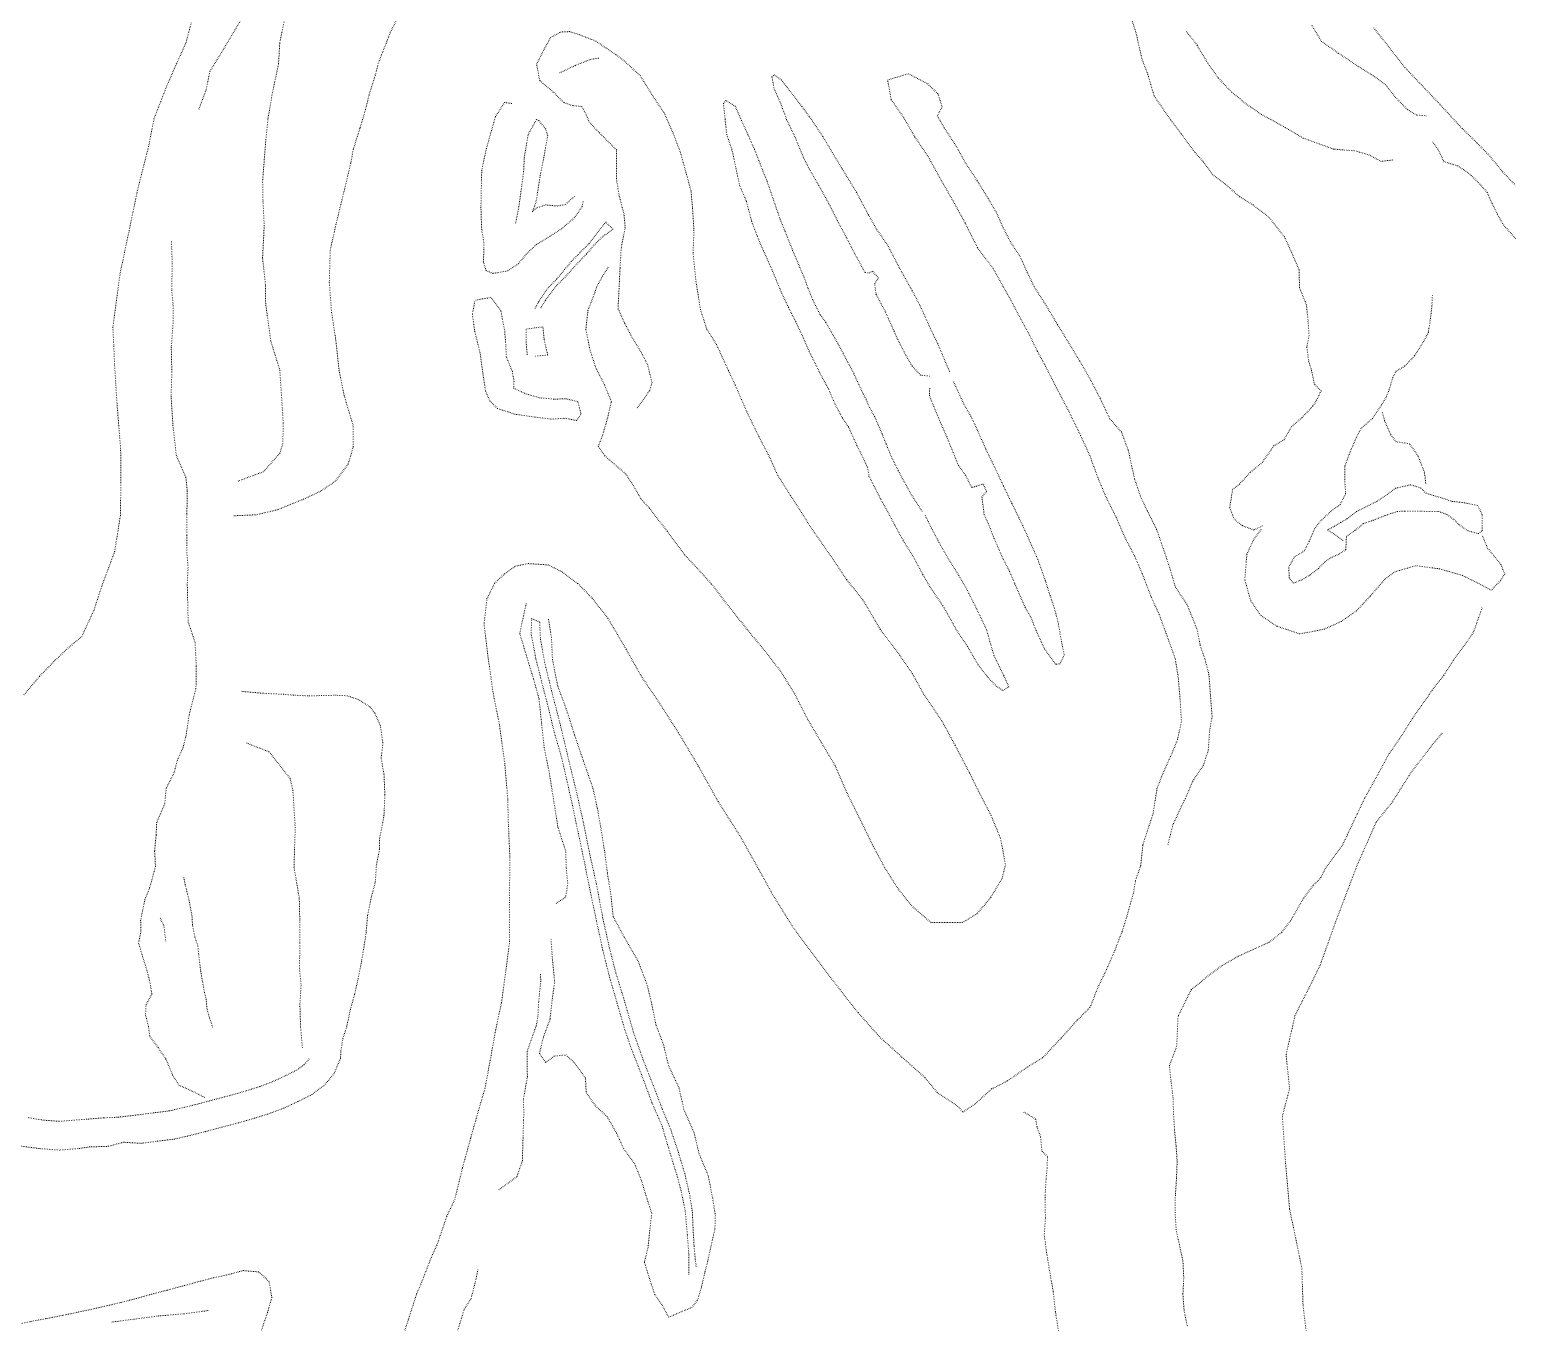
# Model space of a CAD drawing. Extents: x 682410 to 689460, y 7661803 to 7669124.
# Drawn here: x 687582.7 to 687893.5, y 7666285.2 to 7666556 of the extents above; entities that cross this region are included whole.
import ezdxf

# ---------------------------------------------------------------- set-up
doc = ezdxf.new("R2010")
doc.units = 0
doc.header["$MEASUREMENT"] = 0
doc.linetypes.add('DOT', pattern=[0.25, 0, -0.25])
doc.layers.add('02 TOE_Line', color=1, linetype='DOT', lineweight=20)

msp = doc.modelspace()

# ---------------------------------------------------------------- linework, layer by layer
at = {"layer": '02 TOE_Line'}
for points in [[(687618.13, 7666539.38, 4212.16), (687619.63, 7666543.42, 4211.82), (687620.46, 7666547.35, 4211.41), (687623.2, 7666551.77, 4210.81), (687624.26, 7666553.57, 4211.05), (687627.08, 7666558.35, 4210.58)], [(687659.4, 7666557.76, 4236.76), (687658.19, 7666555.37, 4236.57), (687657.5, 7666553.5, 4236.24), (687656.58, 7666551.25, 4236.03), (687655.71, 7666548.96, 4235.78), (687655.08, 7666546.44, 4235.55), (687654.45, 7666544.48, 4235.3), (687653.77, 7666542.32, 4235.07), (687653.23, 7666540.02, 4234.93), (687652.54, 7666537.59, 4234.62), (687651.87, 7666535.37, 4234.49), (687651.14, 7666533.13, 4234.27), (687650.47, 7666530.93, 4234.22), (687649.93, 7666527.99, 4233.66), (687648.96, 7666523.88, 4233.38), (687646.85, 7666515.24, 4232.52), (687645.65, 7666509.86, 4232.18), (687645.45, 7666503.15, 4231.64), (687645.92, 7666496.84, 4231.06), (687646.81, 7666491.02, 4230.31), (687647.5, 7666484.59, 4229.67), (687648.58, 7666479.3, 4229.12), (687650.48, 7666472.98, 4228.25), (687650.47, 7666468.62, 4227.39), (687649.39, 7666465.03, 4226.73), (687646.7, 7666461.42, 4225.94), (687643.64, 7666459.34, 4225.31), (687640.01, 7666457.66, 4224.68), (687634.57, 7666455.44, 4223.99), (687630.1, 7666454.4, 4223.43), (687625.35, 7666454.18, 4222.8)], [(687636.35, 7666559.59, 4220.17), (687635.07, 7666553.19, 4220.31), (687634.79, 7666548.7, 4220.08), (687633.5, 7666542.59, 4220.27), (687632.59, 7666537.3, 4220.38), (687632.16, 7666533.06, 4220.41), (687631.48, 7666524.39, 4220.6), (687631.56, 7666519.97, 4220.81), (687631.81, 7666515.06, 4220.7), (687631.47, 7666508.22, 4221.15), (687632.07, 7666502.56, 4221.41), (687632.12, 7666498.64, 4221.38), (687633.19, 7666490.77, 4222.55), (687635.09, 7666484.66, 4222.83), (687635.8, 7666473.6, 4222.85), (687635.72, 7666469.4, 4223.11), (687635.11, 7666467.32, 4223.13), (687631.65, 7666463.41, 4222.99), (687626.33, 7666461.46, 4222.87)], [(687840.95, 7666452.05, 4243.63), (687839.15, 7666451.21, 4243.42), (687836.7, 7666452.15, 4243.42), (687835.05, 7666453.49, 4243.41), (687834.11, 7666455.89, 4243.6), (687834.71, 7666459.67, 4242.69), (687836.16, 7666460.84, 4242.67), (687838.44, 7666463.31, 4242.63), (687840.89, 7666465.31, 4242.2), (687843.35, 7666468.83, 4242.19), (687845.49, 7666470.13, 4242.39), (687847.04, 7666472.82, 4242.3), (687849.28, 7666474.8, 4242.25), (687851.55, 7666477.19, 4241.83), (687852.32, 7666478.39, 4241.98), (687853.24, 7666480.39, 4242.19), (687851.86, 7666481.76, 4242.33), (687851.25, 7666484.64, 4242.42), (687850.66, 7666486.58, 4242.61), (687850.28, 7666489.53, 4242.62), (687850.74, 7666491.95, 4242.87), (687850.52, 7666494.93, 4242.7), (687850.19, 7666498.39, 4242.83), (687848.73, 7666501.95, 4242.98), (687848.66, 7666505.74, 4243.07), (687846.93, 7666509.69, 4243.39), (687845.56, 7666512.62, 4243.38), (687842.42, 7666516.64, 4243.5), (687839.01, 7666519.32, 4243.13), (687836.18, 7666521.05, 4243.21), (687833.11, 7666523.74, 4243.17), (687830.55, 7666525.64, 4243.36), (687828.57, 7666528.39, 4243.49), (687826.72, 7666530.4, 4243.49), (687823.94, 7666534.24, 4243.75), (687821.7, 7666537.18, 4243.66), (687820.52, 7666538.89, 4243.66), (687818.27, 7666542.15, 4243.6), (687816.95, 7666546.68, 4243.64), (687815.72, 7666549.9, 4243.58), (687814.49, 7666555.34, 4243.48), (687813.13, 7666559.51, 4243.53)], [(687581.48, 7666416.69, 4200.56), (687584.75, 7666420.56, 4200.19), (687587.86, 7666423.77, 4200.48), (687590.41, 7666426.21, 4200.49), (687593.59, 7666428.91, 4200.49), (687596.08, 7666434.29, 4200.52), (687597.95, 7666439.93, 4200.45), (687599.21, 7666443.31, 4200.59), (687600.48, 7666446.7, 4200.72), (687601.07, 7666450.45, 4200.72), (687601.67, 7666454.2, 4200.72), (687601.73, 7666457.65, 4200.7), (687601.8, 7666461.1, 4200.69), (687601.77, 7666464.66, 4200.74), (687601.73, 7666468.22, 4200.79), (687601.34, 7666473.06, 4200.76), (687600.95, 7666477.9, 4200.74), (687600.71, 7666481.81, 4200.7), (687600.47, 7666485.72, 4200.67), (687600.29, 7666489.7, 4200.62), (687600.11, 7666493.68, 4200.57), (687600.84, 7666499.24, 4200.53), (687601.58, 7666504.8, 4200.5), (687602.54, 7666509.36, 4200.59), (687603.51, 7666513.93, 4200.69), (687604.33, 7666517.92, 4200.7), (687605.14, 7666521.92, 4200.71), (687606.36, 7666526.73, 4200.74), (687607.59, 7666531.55, 4200.77), (687608.71, 7666537.36, 4200.86), (687610.13, 7666540.99, 4200.96), (687611.54, 7666544.62, 4201.06), (687613.48, 7666548.97, 4201.09), (687615.43, 7666553.31, 4201.11), (687616.51, 7666557.43, 4201.01)], [(687709.99, 7666476.79, 4234.45), (687712.55, 7666480.38, 4237.49), (687713.07, 7666482.05, 4238.73), (687712.16, 7666485.79, 4239.33), (687710.89, 7666488.29, 4239.42), (687708.86, 7666491.62, 4238.63), (687707.33, 7666494.57, 4237.79), (687705.95, 7666497.55, 4236.97), (687706.17, 7666501.81, 4237.24), (687706.37, 7666506.2, 4237.58), (687706.62, 7666510.3, 4237.6), (687707.44, 7666514.61, 4237.68), (687707.2, 7666517.36, 4237.82), (687706.16, 7666521.35, 4237.28), (687705.62, 7666524.8, 4237.43), (687705.6, 7666530.85, 4237.45), (687702.09, 7666534.39, 4237.38), (687699.93, 7666536.63, 4236.64), (687699.25, 7666538.28, 4236.61), (687698.38, 7666539.93, 4236.44), (687696.42, 7666540.13, 4236.37), (687694.56, 7666540.78, 4236.29), (687692.38, 7666542.97, 4236.59), (687689.53, 7666545.38, 4236.56), (687688.88, 7666548.77, 4236.46), (687690.46, 7666551.91, 4237.21), (687691.8, 7666554.36, 4238), (687693.9, 7666555.53, 4238.58), (687695.75, 7666555.62, 4239.09), (687697.79, 7666554.99, 4239.77), (687701.31, 7666553.62, 4240.44), (687705.57, 7666550.76, 4241.04), (687707.49, 7666549.27, 4241.57), (687710.58, 7666546.41, 4242.03), (687713.33, 7666541.98, 4242.25), (687715.61, 7666538.58, 4242.48), (687717.55, 7666534.2, 4242.64), (687719.04, 7666530.27, 4242.81), (687720.19, 7666526.07, 4242.8), (687721.24, 7666522.24, 4243.05), (687721.56, 7666518.61, 4243.15), (687721.86, 7666513.98, 4243.29), (687721.66, 7666509.28, 4243.49), (687722.27, 7666503.37, 4243.52), (687723.21, 7666497.4, 4243.39), (687724.55, 7666493.31, 4243.45), (687726.55, 7666490.12, 4243.41), (687729.1, 7666484.57, 4243.27), (687730.54, 7666481.49, 4243.31), (687732.93, 7666475.96, 4243.31), (687735.44, 7666470.8, 4243.32), (687737.68, 7666466.5, 4243.28), (687739.41, 7666462.66, 4243.42), (687742.12, 7666458.39, 4243.47), (687743.61, 7666456.1, 4243.62), (687746.42, 7666451.64, 4243.61), (687748.41, 7666448.81, 4243.9), (687751.07, 7666444.96, 4243.94), (687753.87, 7666440.77, 4244.05), (687757.26, 7666436.56, 4244.09), (687760.9, 7666430.37, 4244.27), (687764.98, 7666424.97, 4244.26), (687767.62, 7666421.12, 4244.24), (687769.98, 7666416.85, 4244.18), (687773.83, 7666411.16, 4243.99), (687776.6, 7666406.06, 4243.77), (687779.62, 7666400.28, 4243.39), (687781.78, 7666395.91, 4243.1), (687784.11, 7666391.39, 4242.9), (687786.09, 7666386.6, 4242.56), (687787.13, 7666381.09, 4242.16), (687786.44, 7666378.27, 4241.94), (687784.06, 7666374.25, 4241.41), (687781.17, 7666370.82, 4240.89), (687778.18, 7666369.02, 4240.39), (687774.76, 7666368.96, 4239.97), (687771.46, 7666369.02, 4239.12), (687767.49, 7666372.46, 4238.5), (687764.69, 7666375.95, 4237.92), (687761.82, 7666380.47, 4237.47), (687759.41, 7666385, 4237.1), (687756.79, 7666390.34, 4236.61), (687753.87, 7666396.23, 4235.93), (687751.42, 7666401.87, 4235.4), (687748.54, 7666406.72, 4234.92), (687745.71, 7666411.5, 4234.37), (687742.86, 7666417.06, 4233.94), (687739.9, 7666421.8, 4233.47), (687736.44, 7666426.21, 4232.93), (687733.02, 7666430.36, 4232.35), (687729.27, 7666435.07, 4231.87), (687725.49, 7666439.95, 4230.65), (687722.91, 7666442.8, 4230.56), (687719.85, 7666446.07, 4230.24), (687716.23, 7666450.97, 4229.86), (687712.53, 7666455.77, 4229.53), (687710.71, 7666457.79, 4229.53), (687710.23, 7666458.66, 4229.36), (687708.81, 7666461.08, 4229.33), (687707.48, 7666463.06, 4229.3), (687705.9, 7666464.37, 4229.09), (687703.08, 7666466.85, 4229.29), (687701.81, 7666468.73, 4229.56), (687702.75, 7666471.2, 4229.92), (687703.7, 7666474.47, 4230.07), (687704.55, 7666478.14, 4230.23), (687703.1, 7666481.64, 4230.32), (687701.37, 7666485.02, 4230.4), (687700.12, 7666488.72, 4230.56), (687699.21, 7666493.24, 4230.66), (687699.64, 7666497.19, 4230.93), (687701.12, 7666501.01, 4233.38), (687701.49, 7666502.19, 4233.6), (687702.72, 7666504.39, 4234.57), (687704, 7666506.47, 4235.44)], [(687868.27, 7666528.73, 4259.09), (687865.81, 7666528.43, 4256.75), (687863.35, 7666529.77, 4255.7), (687861.68, 7666530.28, 4254.12), (687860.34, 7666530.65, 4253.41), (687857.79, 7666530.83, 4252.69), (687855.89, 7666531.01, 4252.11), (687853.29, 7666531.93, 4251.54), (687849.49, 7666533.33, 4250.77), (687845.74, 7666535.51, 4250.54), (687843.28, 7666536.9, 4250.35), (687840.49, 7666538.4, 4250.05), (687837.09, 7666540.85, 4250.09), (687834.48, 7666542.97, 4250.16), (687831.71, 7666545.91, 4249.95), (687829.51, 7666549.03, 4249.95), (687827.26, 7666552.75, 4250.3), (687825.04, 7666555.68, 4250.5)], [(687875.29, 7666537.99, 4260.84), (687873.29, 7666538.13, 4260.67), (687871.35, 7666539.29, 4260.37), (687869.16, 7666541.51, 4260.2), (687866.74, 7666544.48, 4259.49), (687864.2, 7666546.37, 4259.17), (687861.02, 7666548.34, 4258.81), (687856.86, 7666551.13, 4258.62), (687853.37, 7666553.55, 4258.79), (687851.34, 7666556.87, 4258.41)], [(687864.28, 7666556.43, 4258.09), (687870.82, 7666548.11, 4259.18), (687878.22, 7666540.31, 4260.14), (687882.8, 7666535.33, 4260.7), (687885.99, 7666532.26, 4261.16), (687888.37, 7666529.78, 4261.5), (687891.29, 7666526.27, 4261.99), (687893.95, 7666523.46, 4262.43)], [(687701.9, 7666550.09, 4241.47), (687700, 7666549.74, 4240.98), (687696.97, 7666548.52, 4240.22), (687693.57, 7666546.91, 4240.02)], [(687659.63, 7666278.6, 4209.7), (687662, 7666285.72, 4210.6), (687663.75, 7666291.21, 4211.19), (687664.64, 7666293.22, 4211.33), (687666.91, 7666299.06, 4211.86), (687668, 7666301.38, 4212.05), (687670.07, 7666307.45, 4212.79), (687671.73, 7666310.95, 4213.03), (687673.36, 7666317.6, 4213.82), (687675.07, 7666323.83, 4214.38), (687676.6, 7666329.22, 4214.94), (687677.54, 7666332.45, 4214.99), (687678.07, 7666334.16, 4215.12), (687679.33, 7666341.08, 4215.8), (687680.32, 7666346.53, 4216.32), (687681.53, 7666352.18, 4216.91), (687682.46, 7666359.03, 4217.46), (687683.23, 7666365.04, 4217.99), (687683.19, 7666373.15, 4218.82), (687683.29, 7666382.7, 4219.63), (687682.98, 7666389.16, 4220.27), (687682.84, 7666394.86, 4220.87), (687682.21, 7666402.29, 4221.37), (687681.1, 7666410.38, 4222.29), (687679.73, 7666417.38, 4223.08), (687678.71, 7666424.6, 4223.91), (687677.87, 7666431.49, 4224.6), (687678.49, 7666436.79, 4225.27), (687680.09, 7666440.06, 4225.91), (687682.2, 7666442.07, 4226.2), (687684.43, 7666443.61, 4226.79), (687687.13, 7666444.18, 4227.28), (687691.3, 7666443.9, 4227.87), (687694.32, 7666442.39, 4228.22), (687697.53, 7666439.98, 4228.53), (687700.51, 7666436.94, 4228.93), (687703.86, 7666432.68, 4229.42), (687707.67, 7666426.18, 4230.18), (687710.78, 7666420.64, 4230.63), (687714.73, 7666414.8, 4231.34), (687718.59, 7666408.77, 4232.15), (687722.77, 7666401.76, 4232.97), (687726.91, 7666394.33, 4233.79), (687731.6, 7666386.97, 4234.63), (687735.42, 7666380.14, 4235.23), (687738.47, 7666374.62, 4235.75), (687742.54, 7666368.1, 4236.34), (687747.96, 7666360.8, 4237.13), (687752.46, 7666354.86, 4237.74), (687756.29, 7666350.05, 4238.44), (687760.7, 7666345.07, 4239.13), (687765.43, 7666340.79, 4239.59), (687770.31, 7666336.44, 4240.28), (687772.8, 7666333.38, 4241.08), (687777.09, 7666330.53, 4241.31), (687778.22, 7666329.28, 4241.54), (687780.77, 7666330.98, 4241.54), (687784.24, 7666334.13, 4241.57), (687787.57, 7666335.82, 4241.43), (687791.82, 7666338.78, 4241.75), (687794.88, 7666340.62, 4241.76), (687798.82, 7666344.79, 4241.9), (687802.25, 7666348.62, 4242.03), (687804.87, 7666351.23, 4242.16), (687806.5, 7666355.43, 4242.46), (687807.99, 7666358.45, 4242.46), (687809.88, 7666362.74, 4242.73), (687811.55, 7666367.05, 4242.81), (687812.57, 7666370.3, 4242.91), (687813.93, 7666375.13, 4243.25), (687814.37, 7666377.77, 4243.1), (687815.46, 7666380.89, 4243.11), (687815.93, 7666385.27, 4243.49), (687817.23, 7666389.32, 4243.46), (687818.04, 7666391.74, 4243.6), (687818.87, 7666396.96, 4243.95), (687819.84, 7666399.56, 4243.93), (687821.95, 7666404.31, 4243.89), (687823.2, 7666407.36, 4243.98), (687823.98, 7666411.14, 4243.92), (687823.78, 7666414.9, 4244.02), (687823.34, 7666420.21, 4244), (687822.71, 7666424.2, 4243.85), (687820.68, 7666429.86, 4243.82), (687819.33, 7666433.52, 4243.85), (687817.65, 7666437.19, 4243.84), (687815.79, 7666442.06, 4243.68), (687814.16, 7666445.78, 4243.72), (687812.2, 7666449.58, 4243.57), (687810.3, 7666453.93, 4243.47), (687808.29, 7666457.92, 4243.45), (687806.61, 7666461.84, 4243.42), (687804.81, 7666466.77, 4243.32), (687802.87, 7666471.01, 4243.3), (687800.37, 7666476.11, 4243.15), (687797.95, 7666480.75, 4243.17), (687795.54, 7666485.49, 4243.05), (687793.75, 7666488.75, 4243.16), (687792.09, 7666492.19, 4242.9), (687789.94, 7666496.13, 4243.03), (687788.32, 7666499.24, 4243.03), (687786.65, 7666502.21, 4243.06), (687784.51, 7666506.06, 4242.87), (687781.24, 7666510.4, 4242.81), (687778.65, 7666515.57, 4242.7), (687776.14, 7666520.16, 4242.77), (687773.54, 7666524.69, 4242.58), (687770.96, 7666529.39, 4242.74), (687768.14, 7666533.57, 4242.74), (687765.83, 7666537.53, 4242.62), (687765.85, 7666537.55, 4242.58), (687763.2, 7666541.34, 4242.51), (687762.42, 7666545.47, 4242.57), (687766.79, 7666546.8, 4242.72), (687770.83, 7666544.68, 4242.74), (687772.99, 7666542.57, 4242.69), (687773.85, 7666539.91, 4242.72), (687772.85, 7666538, 4242.68), (687774.3, 7666535.44, 4242.7), (687776.8, 7666531.64, 4242.63), (687778.81, 7666528.01, 4242.76), (687781.21, 7666524.39, 4242.68), (687783.5, 7666520.66, 4242.74), (687785.26, 7666517.66, 4242.69), (687786.66, 7666514.5, 4242.63), (687788.27, 7666511.4, 4242.57), (687790.19, 7666508.5, 4242.6), (687791.67, 7666505.23, 4242.64), (687793.14, 7666502.2, 4242.58), (687795.63, 7666498.26, 4242.45), (687798.06, 7666494.21, 4242.42), (687800.79, 7666489.75, 4242.53), (687802.71, 7666486.57, 4242.7), (687804.81, 7666482.93, 4242.57), (687806.96, 7666478.77, 4242.63), (687809.03, 7666474.45, 4242.67), (687811.43, 7666471.73, 4242.65), (687812.86, 7666467.9, 4242.7), (687814.18, 7666461.87, 4242.83), (687815.45, 7666458.2, 4242.78), (687816.86, 7666455.19, 4242.87), (687818.79, 7666451.34, 4242.9), (687820.3, 7666447.02, 4243.07), (687821.62, 7666443.06, 4243.14), (687822.73, 7666439.25, 4243.17), (687825.22, 7666435.52, 4243.22), (687827.3, 7666430.3, 4243.39), (687827.92, 7666427.03, 4243.66), (687828.94, 7666424.11, 4243.87), (687829.76, 7666420.91, 4243.96), (687830.07, 7666416.65, 4243.73), (687830.42, 7666412.13, 4244.27), (687829.89, 7666409.15, 4244.29), (687829.61, 7666405, 4244.32), (687828.58, 7666401.89, 4244.52), (687826.37, 7666398.61, 4244.49), (687824.8, 7666394.88, 4244.58), (687824.55, 7666394.53, 4244.65), (687822.22, 7666389.5, 4244.97), (687821.17, 7666385.34, 4245.35)], [(687771.22, 7666483.44, 4246.79), (687769.34, 7666483.66, 4246.9), (687767.55, 7666485.58, 4246.86), (687766.2, 7666487.92, 4246.92), (687764.56, 7666491.09, 4246.73), (687763.79, 7666492.86, 4246.93), (687761.89, 7666497.07, 4246.69), (687760, 7666500.61, 4246.53), (687759.72, 7666502.85, 4246.78), (687760.54, 7666503.97, 4246.54), (687759.27, 7666505.43, 4246.53), (687758.59, 7666505.06, 4246.64), (687757.71, 7666505.14, 4246.54), (687755.56, 7666509.06, 4246.09), (687753.78, 7666512.54, 4245.82), (687751.93, 7666515.97, 4245.36), (687750.12, 7666519.61, 4244.99), (687748.01, 7666523.39, 4244.68), (687746.02, 7666526.85, 4244.31), (687744.84, 7666529.15, 4244.18), (687742.98, 7666533.66, 4243.61), (687741.28, 7666537.17, 4243.26), (687739.86, 7666540.99, 4242.75), (687738.69, 7666543.55, 4242.66), (687738.17, 7666546.18, 4242.51), (687738.68, 7666546.56, 4242.35), (687740.18, 7666545.49, 4242.55), (687741.4, 7666543.9, 4242.68), (687744.5, 7666539.91, 4242.53), (687746.08, 7666537.77, 4242.67), (687748.85, 7666533.65, 4242.61), (687751.06, 7666529.93, 4242.65), (687752.93, 7666526.84, 4242.77), (687755.91, 7666521.97, 4242.79), (687758.44, 7666517.18, 4242.74), (687760.19, 7666514.12, 4242.82), (687762.4, 7666510.96, 4242.93), (687764.93, 7666506.08, 4242.92), (687767.59, 7666501.31, 4242.96), (687769.21, 7666498.29, 4243), (687771.52, 7666493.13, 4242.93), (687772.95, 7666490.21, 4243.07), (687775.53, 7666484.12, 4242.9)], [(687698.67, 7666520.12, 4236.81), (687698.42, 7666518.97, 4236.74), (687696.84, 7666516.65, 4236.21), (687694.14, 7666514.34, 4235.26), (687691.64, 7666512.72, 4234.3), (687688.76, 7666510.96, 4233.32), (687686.72, 7666509, 4232.6), (687685.02, 7666506.93, 4231.98), (687682.73, 7666505.47, 4231.21), (687679.71, 7666504.96, 4231.52), (687678.28, 7666505.6, 4231.75), (687677.72, 7666507.49, 4231.95), (687677.86, 7666510.02, 4232.08), (687677.79, 7666511.71, 4232.58), (687677.35, 7666514.46, 4232.91), (687677.22, 7666518.81, 4233.39), (687677.34, 7666524.67, 4233.92), (687677.39, 7666526.59, 4234.38), (687678.37, 7666531.14, 4234.84), (687680.25, 7666537.79, 4235.56), (687682.18, 7666540.78, 4235.83), (687683.81, 7666540.52, 4236.21)], [(687769.65, 7666455.11, 4246.7), (687767.23, 7666458.91, 4246.77), (687764.63, 7666463.69, 4246.92), (687763.24, 7666466.51, 4246.96), (687762.1, 7666469.27, 4246.86), (687761.27, 7666471.38, 4246.81), (687759.7, 7666474.99, 4247), (687758.38, 7666477.41, 4246.96), (687757.91, 7666478.62, 4247.02), (687757.29, 7666479.73, 4246.87), (687755.33, 7666484.04, 4246.96), (687753.09, 7666488.24, 4247.02), (687751.97, 7666490.35, 4246.84), (687749.46, 7666494.75, 4246.98), (687748.29, 7666496.31, 4246.83), (687746.71, 7666499.49, 4246.71), (687745.71, 7666502.02, 4246.4), (687744.89, 7666504.22, 4245.94), (687742.53, 7666509.79, 4245.75), (687740.91, 7666513.87, 4245.48), (687739.89, 7666516.35, 4245.12), (687738.8, 7666519.55, 4244.88), (687737.16, 7666524.32, 4244.54), (687736.48, 7666525.97, 4244.03), (687734.51, 7666531.01, 4243.68), (687733.14, 7666534.09, 4243.31), (687731.79, 7666537.01, 4242.92), (687730.52, 7666539.97, 4242.59), (687728.55, 7666541.18, 4242.42), (687728.04, 7666540.58, 4242.39), (687728.38, 7666537.27, 4242.36), (687728.72, 7666534.06, 4242.47), (687729.82, 7666530.88, 4242.57), (687730.65, 7666526.98, 4242.64), (687731.39, 7666523.49, 4242.68), (687732.83, 7666520.09, 4242.75), (687733.96, 7666515.84, 4242.85), (687735.14, 7666512.69, 4242.96), (687736.42, 7666509.71, 4242.81), (687738.21, 7666505.73, 4242.99), (687740.24, 7666500.82, 4243.17), (687741.67, 7666497.81, 4243.15), (687743.2, 7666494.81, 4243.15), (687744.67, 7666491.65, 4243.21), (687746.02, 7666488.59, 4243.19), (687748.32, 7666483.94, 4243.32), (687750.11, 7666480.64, 4243.54), (687751.43, 7666477.56, 4243.42), (687752.99, 7666474.62, 4243.43), (687754.24, 7666472.77, 4243.47), (687756, 7666468.94, 4243.53), (687758.24, 7666464.32, 4243.74), (687758.53, 7666462.51, 4243.54), (687761.02, 7666457.59, 4243.71), (687762.53, 7666454.91, 4243.71), (687763.95, 7666452.22, 4243.79), (687765.72, 7666448.95, 4243.86), (687767.43, 7666446.27, 4243.76), (687769.84, 7666441.85, 4243.99), (687771.37, 7666439.17, 4243.86), (687774.03, 7666435.31, 4243.96), (687775.26, 7666433.16, 4243.89), (687776.74, 7666430.46, 4243.77), (687779.18, 7666426.8, 4243.88), (687781.41, 7666422.94, 4244.05), (687783.28, 7666420.54, 4243.82), (687785.19, 7666418.51, 4243.68), (687786.57, 7666417.58, 4243.54), (687787.83, 7666418.36, 4243.79), (687786.77, 7666420.72, 4244.02), (687784.72, 7666424.91, 4244.46), (687784.07, 7666427.12, 4244.55), (687783.16, 7666430.36, 4244.76), (687780.9, 7666435.06, 4245.36), (687779.02, 7666438.79, 4245.71), (687777.37, 7666441.65, 4245.94), (687774.96, 7666445.5, 4246.34), (687772.94, 7666449.06, 4246.64), (687771.62, 7666451.61, 4246.76), (687770.98, 7666452.91, 4246.7), (687770.3, 7666454.24, 4246.74)], [(687684.49, 7666515.52, 4235.76), (687685.12, 7666518.6, 4236.01), (687685.8, 7666523.51, 4236.21), (687686.16, 7666526.26, 4236.41), (687686.31, 7666529.29, 4236.59), (687687.11, 7666534.04, 4236.63), (687688.84, 7666537.18, 4236.66), (687689.35, 7666536.98, 4236.8), (687690.76, 7666535.25, 4236.85), (687691.21, 7666533.86, 4236.94), (687690.4, 7666529.3, 4236.79), (687689.58, 7666525.09, 4236.83), (687688.78, 7666519.97, 4236.45), (687688, 7666517.9, 4236.52), (687688.75, 7666518.63, 4236.47), (687690.78, 7666519.33, 4236.37), (687693.2, 7666519.08, 4236.61), (687694.94, 7666519.42, 4236.59), (687696.8, 7666521.09, 4236.79)], [(687876.64, 7666532.54, 4260.81), (687877.82, 7666530.83, 4260.81), (687878.97, 7666528.39, 4260.79), (687880.66, 7666527.87, 4261.42), (687881.88, 7666527.5, 4262.23), (687883.27, 7666526.58, 4263.56), (687884.71, 7666525.5, 4263.76), (687886.85, 7666523.33, 4263.88), (687888.08, 7666521.92, 4264.09), (687889.07, 7666519.63, 4264.69), (687890.24, 7666517.29, 4264.86), (687891.46, 7666515.13, 4264.98), (687894.03, 7666512.25, 4264.6)], [(687689.76, 7666497.75, 4230.13), (687690.75, 7666499.36, 4230.34), (687693.05, 7666502.4, 4231.21), (687695.22, 7666504.59, 4232.22), (687697.07, 7666506.66, 4233.26), (687699.35, 7666509.05, 4234.26), (687700.88, 7666510.86, 4234.85), (687702.81, 7666512.78, 4235.37), (687703.67, 7666513.32, 4235.49), (687704.84, 7666514.23, 4235.48), (687703.38, 7666515.74, 4235.83), (687701.21, 7666512.99, 4235.31), (687699.85, 7666511.19, 4234.8), (687697.92, 7666509.27, 4234.1), (687696.16, 7666507.45, 4233.36), (687694.76, 7666505.8, 4232.46), (687693.08, 7666503.75, 4231.46), (687691.13, 7666501.74, 4230.74), (687689.28, 7666498.96, 4230.2), (687688.47, 7666497.5, 4229.98)], [(687612.36, 7666511.75, 4211.66), (687612.55, 7666507.13, 4211.2), (687612.43, 7666501.41, 4211.17), (687612.76, 7666497.98, 4211.52), (687612.71, 7666494.5, 4211.22), (687612.34, 7666489.44, 4211.15), (687612.46, 7666484.23, 4211.18), (687612.3, 7666479.17, 4210.99), (687612.69, 7666473.1, 4211.08), (687613.39, 7666466.86, 4211), (687615.4, 7666462.26, 4211.47), (687615.69, 7666459.26, 4211.19), (687615.61, 7666454.54, 4211.16), (687615.62, 7666450.1, 4211.06), (687615.62, 7666446.25, 4211), (687615.86, 7666443.46, 4211.07), (687615.69, 7666439.91, 4210.91), (687615.78, 7666436.1, 4211.05), (687615.88, 7666431.94, 4211), (687617.32, 7666427.72, 4211.21), (687617.58, 7666422.66, 4211.11), (687617.51, 7666418.06, 4211.29), (687616.07, 7666412.43, 4211.14), (687615.37, 7666407.8, 4211.27), (687614.8, 7666405.63, 4211.36), (687613.61, 7666403, 4211.17), (687612.95, 7666400.4, 4211.38), (687611.27, 7666397.06, 4211.21), (687610.96, 7666393.84, 4211.5), (687609.28, 7666389.93, 4211.29), (687609.16, 7666387.25, 4211.19), (687608.85, 7666383.92, 4211.23), (687609.03, 7666380.72, 4211.32), (687608.4, 7666378.36, 4211.34), (687607.8, 7666376.22, 4211.13), (687606.81, 7666373.78, 4211.05), (687606.35, 7666371.62, 4211.02), (687605.92, 7666369.38, 4210.82), (687605.96, 7666367.06, 4210.83), (687605.5, 7666364.68, 4210.71), (687606.29, 7666361.97, 4210.8), (687607.27, 7666358.86, 4210.81), (687607.77, 7666356.91, 4210.59), (687608.29, 7666354.02, 4211.07), (687607.05, 7666351.76, 4210.87), (687606.94, 7666349.61, 4210.79), (687607.58, 7666347.14, 4210.64), (687607.84, 7666345.08, 4210.66), (687609.58, 7666342.79, 4210.58), (687611.22, 7666340.37, 4210.76), (687612.63, 7666336.99, 4211.28), (687613.95, 7666334.91, 4211.97), (687616.72, 7666333.64, 4211.71), (687619.43, 7666332.29, 4211.94)], [(687675.91, 7666499.05, 4231.18), (687675.43, 7666496.38, 4231.08), (687675.91, 7666492.85, 4230.62), (687677.04, 7666488.36, 4230.15), (687677.64, 7666483.9, 4229.71), (687678.2, 7666480.29, 4229.32), (687679.12, 7666478.22, 4229.23), (687680.69, 7666476.67, 4229), (687684.27, 7666475.49, 4229.08), (687688.66, 7666474.84, 4229.27), (687692.07, 7666474.44, 4229.4), (687694.78, 7666474.62, 4229.56), (687697.26, 7666474.14, 4229.81), (687698.19, 7666475.52, 4229.96), (687697.52, 7666478.12, 4229.93), (687695.05, 7666478.69, 4229.51), (687692.44, 7666478.63, 4229.57), (687689.6, 7666478.9, 4229.54), (687686.72, 7666479.71, 4229.5), (687684.09, 7666480.89, 4229.51), (687684.16, 7666482.27, 4229.65), (687683.81, 7666484.4, 4229.92), (687682.52, 7666487.54, 4230.15), (687682.45, 7666489.69, 4230.46), (687682.18, 7666493.15, 4230.65), (687681.38, 7666497.18, 4230.92), (687679.32, 7666499.94, 4231.25), (687676.16, 7666499.36, 4231.23)], [(687876.57, 7666500.35, 4256.48), (687876.47, 7666498.01, 4255.78), (687876.13, 7666495.19, 4255.29), (687875.73, 7666492.6, 4254.21), (687874.79, 7666490.77, 4253.47), (687872.82, 7666487.68, 4251.24), (687870.75, 7666485.51, 4249.26), (687868.99, 7666484.5, 4248.12), (687868.27, 7666483.15, 4246.9), (687867.52, 7666480.6, 4245.49), (687866.86, 7666478.99, 4244.64), (687865.81, 7666477.26, 4243.87), (687864, 7666474.56, 4243.35), (687861.62, 7666472.47, 4243.11), (687860.81, 7666470.92, 4242.74), (687859.53, 7666468.07, 4242.04), (687858.26, 7666464.64, 4241.83), (687858.21, 7666461.45, 4241.19), (687858.4, 7666458.84, 4241.02), (687857.23, 7666456.51, 4241.02), (687855.3, 7666455.11, 4241.38), (687853.24, 7666453.19, 4242.11), (687851.93, 7666451.54, 4242), (687850.74, 7666448.79, 4241.35), (687849.74, 7666446.8, 4241.04), (687847.68, 7666445.61, 4241.56), (687846.51, 7666443.48, 4241.58), (687846.56, 7666441.16, 4241.58), (687847.45, 7666440.08, 4241.53), (687849.31, 7666440.82, 4241.45), (687850.97, 7666441.8, 4240.89), (687852.69, 7666443.16, 4240.79), (687854.1, 7666444.56, 4240.77), (687855.27, 7666445.4, 4240.82), (687857.13, 7666446.22, 4241.44), (687858.43, 7666447.07, 4241.69), (687858.57, 7666449.84, 4240.6), (687860.4, 7666451.15, 4240.62), (687862.11, 7666452.55, 4240.67), (687864.26, 7666453.29, 4240.79), (687866.78, 7666454.28, 4240.78), (687869.27, 7666455.11, 4240.85), (687870.93, 7666455.15, 4240.98), (687874.21, 7666455.15, 4241.18), (687876.24, 7666455.08, 4241.43), (687877.89, 7666455.09, 4241.66), (687879.77, 7666454.41, 4241.94), (687881.07, 7666453.41, 4242.4), (687882.23, 7666452.27, 4243.17), (687884.04, 7666451.03, 4243.92), (687886.22, 7666450.45, 4244.47), (687886.99, 7666451.07, 4244.59), (687887, 7666454.42, 4244.6), (687886.1, 7666456.33, 4244.51), (687883.01, 7666456.97, 4243.29), (687880.71, 7666457.2, 4242.35), (687878.61, 7666457.91, 4241.9), (687876.83, 7666458.41, 4241.63), (687875.25, 7666458.92, 4241.49), (687874.01, 7666460.08, 4241.52), (687872.04, 7666460.67, 4241.35), (687868.85, 7666459.97, 4240.98), (687867.16, 7666458.67, 4240.83), (687864.89, 7666457.18, 4240.96), (687862.98, 7666456.24, 4240.84), (687860.71, 7666455.09, 4240.81), (687858.68, 7666453.53, 4240.74), (687857.35, 7666452.81, 4240.79), (687856.09, 7666452.02, 4240.74), (687854.61, 7666451.22, 4240.96), (687856.07, 7666450.33, 4240.72), (687857.94, 7666448.93, 4240.78)], [(687686.92, 7666487.92, 4227.25), (687686.67, 7666490.76, 4227.32), (687686.68, 7666493.27, 4227.63), (687688.51, 7666493.55, 4227.59), (687690.19, 7666493.76, 4227.71), (687690.46, 7666491.18, 4227.49), (687691.2, 7666487.85, 4227.44), (687688.45, 7666487.63, 4227.32)], [(687776.25, 7666482.27, 4242.95), (687776.97, 7666480.73, 4243.21), (687778.4, 7666477.56, 4243.26), (687779.96, 7666474.89, 4243.3), (687781.25, 7666472.14, 4243.24), (687783.04, 7666468.08, 4243.21), (687785, 7666464.06, 4243.11), (687786.73, 7666460.38, 4243.17), (687788.47, 7666456.77, 4243.18), (687789.92, 7666453.79, 4243.26), (687790.74, 7666452.12, 4243.48), (687792.9, 7666447.32, 4243.38), (687794.03, 7666444.71, 4243.48), (687795.5, 7666440.55, 4243.38), (687796.5, 7666437.42, 4243.47), (687797.38, 7666434.78, 4243.56), (687798.19, 7666431.75, 4243.66), (687798.85, 7666427.89, 4243.66), (687799.45, 7666425.11, 4243.84), (687798.57, 7666423.19, 4243.82), (687797.67, 7666423.06, 4243.9), (687795.33, 7666426.27, 4244.03), (687793.53, 7666430.14, 4244.24), (687792.53, 7666432.77, 4244.63), (687791.23, 7666435.02, 4245.03), (687789.09, 7666439.9, 4245.39), (687787.86, 7666442.82, 4245.64), (687786.6, 7666445.22, 4245.95), (687784.71, 7666449.51, 4246.19), (687783.69, 7666452.17, 4246.38), (687782.67, 7666454.42, 4246.65), (687782.19, 7666458.07, 4246.85), (687783.17, 7666459.31, 4246.73), (687782.44, 7666460.83, 4246.67), (687781.01, 7666460.37, 4246.83), (687780.06, 7666460.1, 4246.84), (687778.77, 7666462.69, 4246.88), (687777.24, 7666464.8, 4246.96), (687774.84, 7666470.73, 4246.79), (687773.47, 7666473.81, 4246.83), (687771.98, 7666477.4, 4246.77), (687771.18, 7666479.4, 4246.95), (687771.27, 7666481.09, 4246.83)], [(687875.21, 7666460.85, 4242.08), (687874.91, 7666463.32, 4243.01), (687873.55, 7666466.76, 4243.81), (687871.78, 7666469.27, 4244.2), (687869, 7666469.69, 4243.99), (687867.86, 7666471.14, 4244.51), (687866.55, 7666474.11, 4244.34), (687866.07, 7666476.04, 4243.71)], [(687887.08, 7666449.95, 4244.88), (687888.15, 7666447.37, 4246.41), (687889.32, 7666445.98, 4247.08), (687890.94, 7666443.95, 4247.65), (687891.73, 7666441.98, 4248.15), (687890.82, 7666440.6, 4247.41), (687888.91, 7666438.58, 4246.29), (687886.42, 7666439.94, 4245.87), (687882.88, 7666441.7, 4245.73), (687878.05, 7666443.07, 4245.42), (687873.1, 7666443.73, 4245.45), (687868.8, 7666442.48, 4245.21), (687866.64, 7666440.91, 4245.63), (687863.56, 7666437.38, 4245.25), (687860.71, 7666434.29, 4245.19), (687857.51, 7666432.07, 4245.31), (687853.93, 7666430.43, 4245.94), (687848.78, 7666429.45, 4244.98), (687843.97, 7666431.07, 4244.79), (687840.52, 7666433.39, 4244.39), (687838.46, 7666436.51, 4244.12), (687837.27, 7666440.81, 4243.99), (687837.7, 7666446.14, 4244.26), (687839.16, 7666449.31, 4243.47), (687840.79, 7666451.42, 4243.47)], [(687692.97, 7666373, 4219.7), (687694.97, 7666374.3, 4219.89), (687695.41, 7666377.09, 4220.17), (687695.1, 7666380.43, 4220.58), (687694.99, 7666383.92, 4221.14), (687693.35, 7666388.99, 4221.55), (687692.51, 7666394.26, 4221.87), (687691.52, 7666400.46, 4222.4), (687690.48, 7666405.64, 4222.85), (687689.92, 7666410.76, 4223.46), (687689.4, 7666415.81, 4224.04), (687688.21, 7666420.11, 4224.47), (687686.51, 7666425.68, 4225.18), (687685.36, 7666429.54, 4225.38), (687686.74, 7666436, 4226.09)], [(687886.99, 7666434.9, 4245.21), (687885.13, 7666429.65, 4244.99), (687880.93, 7666423.85, 4245.13), (687878.96, 7666420.76, 4245.05), (687876.53, 7666417.65, 4244.98), (687872.4, 7666411.72, 4244.8), (687869.6, 7666407.32, 4244.98), (687867.54, 7666404.39, 4244.97), (687865.02, 7666399.77, 4244.95), (687862.39, 7666395.01, 4244.91), (687860.79, 7666391.65, 4244.97), (687858.77, 7666387.37, 4245.25), (687857.72, 7666385.18, 4245.35), (687854.18, 7666380.38, 4245.77), (687853.21, 7666378.39, 4245.98), (687851.61, 7666376.73, 4245.95), (687849.52, 7666373.98, 4246.18), (687846.81, 7666369.27, 4246.22), (687844.95, 7666366.87, 4246.44), (687842.36, 7666364.86, 4246.51), (687835.71, 7666361.81, 4246.79), (687832.39, 7666359.88, 4246.55), (687829.58, 7666357.81, 4246.68), (687827.78, 7666356.3, 4246.72), (687826.03, 7666354.89, 4246.71), (687823.28, 7666349.32, 4247.01), (687822.99, 7666343, 4247.41), (687821.47, 7666338.98, 4247.86), (687821.83, 7666335.62, 4248.06), (687822.23, 7666332.26, 4248.26), (687822.35, 7666328.77, 4248.48), (687822.56, 7666325.38, 4248.68), (687822.88, 7666322.1, 4248.86), (687823.1, 7666319.04, 4249.01), (687822.96, 7666315.41, 4249.26), (687822.72, 7666311.81, 4249.5), (687822.65, 7666308.25, 4249.8), (687822.89, 7666304.67, 4250.09), (687823.61, 7666301.25, 4250.37), (687824.31, 7666297.96, 4250.61), (687824.48, 7666294.47, 4250.85), (687824.3, 7666291.02, 4251.07), (687824.55, 7666287.65, 4251.31), (687825.27, 7666284.3, 4251.55)], [(687720.77, 7666295.25, 4205.92), (687720.78, 7666299.54, 4206.69), (687720.47, 7666303.54, 4207.39), (687720.03, 7666308.57, 4208.08), (687719.16, 7666312.75, 4208.99), (687718.26, 7666316.19, 4209.6), (687716.52, 7666321.75, 4210.78), (687715.21, 7666326.27, 4211.93), (687713.05, 7666331.24, 4212.75), (687711, 7666336.76, 4213.79), (687708.82, 7666342.32, 4214.79), (687707.35, 7666346.56, 4215.47), (687705.77, 7666352.03, 4216.45), (687704.06, 7666357.97, 4217.32), (687702.71, 7666363.35, 4218.1), (687701.41, 7666369.39, 4218.75), (687700.13, 7666375.58, 4219.3), (687698.96, 7666381.41, 4219.96), (687697.63, 7666387.63, 4220.58), (687696.42, 7666393.45, 4221.03), (687695.27, 7666398.54, 4221.42), (687694.16, 7666403.4, 4222.02), (687692.59, 7666408.86, 4222.38), (687691.37, 7666413.88, 4222.68), (687690.14, 7666418.64, 4223.07), (687688.75, 7666424.19, 4223.29), (687687.75, 7666429.38, 4223.64), (687687.83, 7666432.67, 4224.07), (687689.53, 7666431.93, 4223.68), (687689.7, 7666428.31, 4223.63), (687690.57, 7666423.47, 4223.35), (687692.03, 7666417.49, 4222.84), (687693.89, 7666410.3, 4222.44), (687695.59, 7666403.12, 4221.91), (687697.25, 7666396.29, 4221.24), (687698.67, 7666390.03, 4220.84), (687700.02, 7666383.33, 4220.05), (687701.44, 7666376.96, 4219.42), (687702.75, 7666369.93, 4218.65), (687704.16, 7666363.61, 4217.88), (687705.5, 7666358.39, 4217.25), (687707.37, 7666352.27, 4216.28), (687709.16, 7666346.04, 4215.29), (687711.15, 7666340.38, 4214.58), (687713.31, 7666334.89, 4213.34), (687715.26, 7666329.81, 4212.36), (687717.02, 7666325.52, 4211.47), (687718.59, 7666320.84, 4210.46), (687719.91, 7666316.43, 4209.5), (687720.9, 7666312.22, 4208.68), (687721.5, 7666308.64, 4208.03), (687721.68, 7666304.8, 4207.39), (687721.88, 7666301.14, 4206.79), (687722.14, 7666298.32, 4206.22), (687722.36, 7666296.68, 4205.91)], [(687691.91, 7666365.43, 4218.95), (687692.22, 7666361.01, 4218.46), (687692.67, 7666356.58, 4218.04), (687692.14, 7666352.74, 4217.46), (687691.7, 7666348.71, 4217.33), (687690.32, 7666345.01, 4216.64), (687689.47, 7666341.54, 4216.54), (687690.78, 7666339.69, 4216.26), (687692.57, 7666341, 4216.33), (687695.03, 7666341.24, 4216.12), (687696.74, 7666339.63, 4215.77), (687699.12, 7666336.42, 4215.28), (687699.27, 7666333.34, 4215.24), (687701.25, 7666330.55, 4214.58), (687703.67, 7666328.31, 4213.86), (687705.65, 7666324.85, 4213.07), (687707.13, 7666321.56, 4212.59), (687709.41, 7666318.49, 4211.66), (687710.87, 7666314.86, 4210.97), (687712.08, 7666310.92, 4210.01), (687713.01, 7666308.03, 4209.35), (687712.6, 7666304.51, 4208.58), (687712.25, 7666301.02, 4207.7), (687711.47, 7666297.79, 4207.12), (687712.3, 7666295.12, 4206.63), (687713.64, 7666291.05, 4205.62), (687715.21, 7666288.81, 4204.88), (687716.55, 7666286.3, 4203.75), (687721.38, 7666288.35, 4204.52), (687722.6, 7666289.86, 4205.06), (687723.44, 7666292.61, 4205.71), (687724.18, 7666295.88, 4206.38), (687724.76, 7666298.05, 4206.75), (687725.44, 7666301.24, 4207.18), (687726.24, 7666304.79, 4207.95), (687726.34, 7666307.62, 4208.35), (687725.76, 7666311.31, 4209.08), (687724.86, 7666315.91, 4209.91), (687722.94, 7666320.5, 4210.81), (687721.9, 7666324.91, 4211.81), (687719.76, 7666329.74, 4212.77), (687718.75, 7666334.25, 4213.58), (687716.54, 7666339.01, 4214.63), (687715.45, 7666343.44, 4215.39), (687713.86, 7666347.63, 4216.06), (687712.92, 7666352.37, 4216.98), (687711.98, 7666356.14, 4217.3), (687710.1, 7666361.01, 4218.05), (687707.18, 7666366.03, 4219.07), (687704.93, 7666370.2, 4219.79), (687704.5, 7666374.43, 4220.04), (687703.71, 7666379.4, 4220.59), (687703.17, 7666383.67, 4220.84), (687702.31, 7666388.97, 4221.63), (687701.6, 7666392.97, 4221.89), (687700.7, 7666397.08, 4222.12), (687698.71, 7666402.8, 4222.67), (687696.81, 7666408.33, 4223.16), (687695.08, 7666413.76, 4223.56), (687693.3, 7666418.54, 4224.23), (687692.2, 7666424.08, 4224.82), (687692.01, 7666428.6, 4225.54), (687691.35, 7666432.68, 4225.89)], [(687627.14, 7666417.4, 4223.68), (687631.56, 7666417, 4223.75), (687635.82, 7666416.79, 4223.86), (687638.02, 7666416.61, 4224.08), (687641.28, 7666416.45, 4223.94), (687643.81, 7666416.53, 4223.88), (687646.79, 7666416.59, 4223.67), (687649.19, 7666416.49, 4223.48), (687651.51, 7666415.71, 4223.2), (687654.01, 7666414.12, 4222.98), (687655.01, 7666412.83, 4222.77), (687656.16, 7666410.2, 4222.43), (687656.68, 7666406.44, 4222.04), (687656.31, 7666403.41, 4221.6), (687656.91, 7666400.05, 4221.3), (687657.09, 7666395.66, 4220.95), (687656.91, 7666391.37, 4220.65), (687656, 7666386.56, 4219.87), (687655.95, 7666384.3, 4219.62), (687655.31, 7666380.86, 4219.22), (687655.09, 7666377.48, 4218.88), (687654.24, 7666374.19, 4218.44), (687653.47, 7666370.49, 4217.94), (687653.16, 7666366.84, 4217.78), (687652.58, 7666363.05, 4217.25), (687652.2, 7666360.79, 4217.03), (687651.49, 7666357.19, 4216.54), (687650.75, 7666353.96, 4216.13), (687649.88, 7666350.82, 4215.84), (687649.09, 7666347.12, 4215.6), (687648.29, 7666344.61, 4215.43), (687647.88, 7666342.08, 4215.27), (687647.79, 7666340.46, 4215.17), (687646.45, 7666337.33, 4214.75), (687644.41, 7666334.88, 4214.38), (687641.83, 7666332.95, 4214.03), (687638.84, 7666331.46, 4213.65), (687635.82, 7666330.06, 4213.35), (687632.89, 7666328.96, 4213.1), (687629.83, 7666327.99, 4212.81), (687626.48, 7666327.03, 4212.51), (687622.94, 7666326.1, 4212.18), (687619.44, 7666325.17, 4211.88), (687616.12, 7666324.33, 4211.59), (687612.99, 7666323.61, 4211.35), (687609.4, 7666323.16, 4211.2), (687606, 7666322.72, 4211.05), (687602.3, 7666322.95, 4210.71), (687599.18, 7666322.1, 4210.56), (687595.25, 7666321.97, 4210.34), (687593.06, 7666321.65, 4210.16), (687588.94, 7666321.31, 4209.92), (687584.84, 7666321.61, 4209.8), (687580.91, 7666322.12, 4209.68)], [(687878.64, 7666408.68, 4246.87), (687876.36, 7666405.98, 4247.02), (687871.71, 7666399.81, 4247.3), (687868.21, 7666394.27, 4248.12), (687864.79, 7666389.99, 4248.07), (687860.83, 7666381.04, 4248.99), (687856.32, 7666369.17, 4249.79), (687853.04, 7666359.99, 4249.73), (687850.71, 7666355.24, 4249.37), (687847.81, 7666349.56, 4250.78), (687845.92, 7666341.32, 4250.45), (687846.66, 7666334.14, 4250.66), (687845.14, 7666328.44, 4251.05), (687845.82, 7666318.54, 4251.32), (687846.66, 7666308.92, 4252.54), (687849.22, 7666296.64, 4253.24), (687849.47, 7666288.82, 4253.46), (687850.78, 7666278.02, 4254.62)], [(687628.13, 7666406.59, 4221.21), (687632.82, 7666404.74, 4221.05), (687637.26, 7666399.14, 4220.36), (687637.82, 7666396.65, 4218.67), (687638.31, 7666388.89, 4217.93), (687638.05, 7666380.57, 4217.14), (687639.16, 7666374.13, 4216.73), (687639.26, 7666369.35, 4216.34), (687639.29, 7666364.61, 4215.92), (687639.2, 7666359.42, 4215.56), (687639.54, 7666355.86, 4215.19), (687639.29, 7666351.78, 4214.79), (687639.43, 7666347.08, 4214.37), (687639.82, 7666342.7, 4214.09)], [(687621, 7666347.06, 4215.29), (687620.36, 7666348.97, 4215.05), (687619.8, 7666351, 4215.13), (687619.65, 7666352.92, 4215.19), (687619.32, 7666354.26, 4215.33), (687618.9, 7666356.52, 4215.51), (687618.5, 7666358.8, 4215.74), (687618.07, 7666362.46, 4215.97), (687617.89, 7666364.18, 4216.16), (687617.26, 7666365.98, 4216.29), (687616.78, 7666368.51, 4216.62), (687616.68, 7666370.37, 4216.8), (687615.96, 7666374.07, 4217.19), (687615.27, 7666376.91, 4217.42), (687614.97, 7666378.41, 4217.52)], [(687610.01, 7666369.89, 4216.43), (687610.8, 7666368.3, 4216.32), (687611.22, 7666364.83, 4216.31)], [(687680.95, 7666312.97, 4216.77), (687684.76, 7666315.74, 4217.33), (687685.9, 7666319.08, 4217.19), (687686.16, 7666327.71, 4215.91), (687686.19, 7666328.74, 4216.33), (687686.15, 7666332.09, 4217.27), (687686.95, 7666336.67, 4217.38), (687686.88, 7666341.91, 4218.01), (687688.83, 7666347.42, 4218.16), (687689.17, 7666349.35, 4218.39), (687689.32, 7666352.34, 4219.27), (687689.74, 7666356.65, 4219.92), (687689.73, 7666358.34, 4219.93)], [(687582.35, 7666328.11, 4210.04), (687585.45, 7666327.58, 4209.89), (687588.92, 7666327.33, 4210), (687592.38, 7666327.61, 4210.12), (687594.61, 7666327.77, 4210.27), (687598.28, 7666328.07, 4210.45), (687601.31, 7666328.2, 4210.59), (687605.8, 7666328.75, 4210.81), (687608.65, 7666329.11, 4210.96), (687611.94, 7666329.52, 4211.37), (687614.71, 7666330.17, 4211.47), (687617.94, 7666330.97, 4211.65), (687621.4, 7666331.9, 4212.57), (687624.76, 7666332.78, 4213.83), (687628.1, 7666333.74, 4214.69), (687630.93, 7666334.63, 4215.37), (687633.5, 7666335.6, 4216.11), (687636.24, 7666336.87, 4216.07), (687638.67, 7666338.09, 4216.12), (687640.26, 7666339.27, 4216.09), (687641.28, 7666340.5, 4215.78)], [(687798.23, 7666283.51, 4251.72), (687797.58, 7666287.47, 4251.4), (687797.09, 7666291.92, 4251.13), (687796.36, 7666296.01, 4251), (687795.66, 7666300.4, 4250.84), (687795.26, 7666303.45, 4250.77), (687795.49, 7666307.11, 4250.46), (687795.43, 7666311.99, 4250.05), (687795.63, 7666315.27, 4249.91), (687795.88, 7666317.65, 4249.74), (687795.91, 7666319.98, 4249.73), (687794.76, 7666321.08, 4250.15), (687794.48, 7666324.08, 4249.33), (687793.71, 7666326.24, 4248.98), (687793.45, 7666327.81, 4248.88), (687791.98, 7666328.69, 4248.92), (687790.92, 7666329.28, 4249.02)], [(687630.57, 7666281.59, 4209.29), (687632.51, 7666287.32, 4209.79), (687633.41, 7666290.45, 4210.21), (687632.84, 7666293.76, 4210.82), (687630.67, 7666295.78, 4211.21), (687627.37, 7666296.06, 4211.29), (687624.3, 7666295.22, 4211.13), (687620.88, 7666294.48, 4210.98), (687617.85, 7666293.69, 4210.8), (687614.64, 7666292.81, 4210.59), (687611.37, 7666291.93, 4210.39), (687608.17, 7666291.1, 4210.22), (687605, 7666290.21, 4210.02), (687601.83, 7666289.4, 4209.86), (687598.77, 7666288.67, 4209.69), (687595.69, 7666287.96, 4209.48), (687592.57, 7666287.31, 4209.29), (687589.61, 7666286.7, 4209.12), (687585.98, 7666285.97, 4208.85), (687582.97, 7666285.42, 4208.57), (687579.96, 7666284.82, 4208.31)], [(687652.12, 7666235.31, 4207.75), (687653.41, 7666243.4, 4208.8), (687655.65, 7666248.08, 4209.29), (687657.55, 7666251.8, 4209.15), (687660.04, 7666256.99, 4209.41), (687661.52, 7666260.31, 4210.06), (687663.17, 7666263.77, 4210.09), (687664.83, 7666267.71, 4210.72), (687665.48, 7666270.54, 4210.97), (687668.09, 7666275.24, 4211.15), (687670.29, 7666278.62, 4211.03), (687671.67, 7666281.24, 4211.15), (687673.71, 7666287.95, 4211.75), (687675.14, 7666290.19, 4211.89), (687675.98, 7666293.41, 4212.89), (687676.59, 7666296.4, 4214.18)], [(687599.9, 7666285.28, 4209.71), (687604.64, 7666285.9, 4210.08), (687609.67, 7666286.55, 4210.32), (687615.1, 7666287.02, 4210.37), (687620.14, 7666287.7, 4210.42)]]:
    msp.add_polyline3d(points, dxfattribs=at)

doc.saveas('drawing.dxf')
